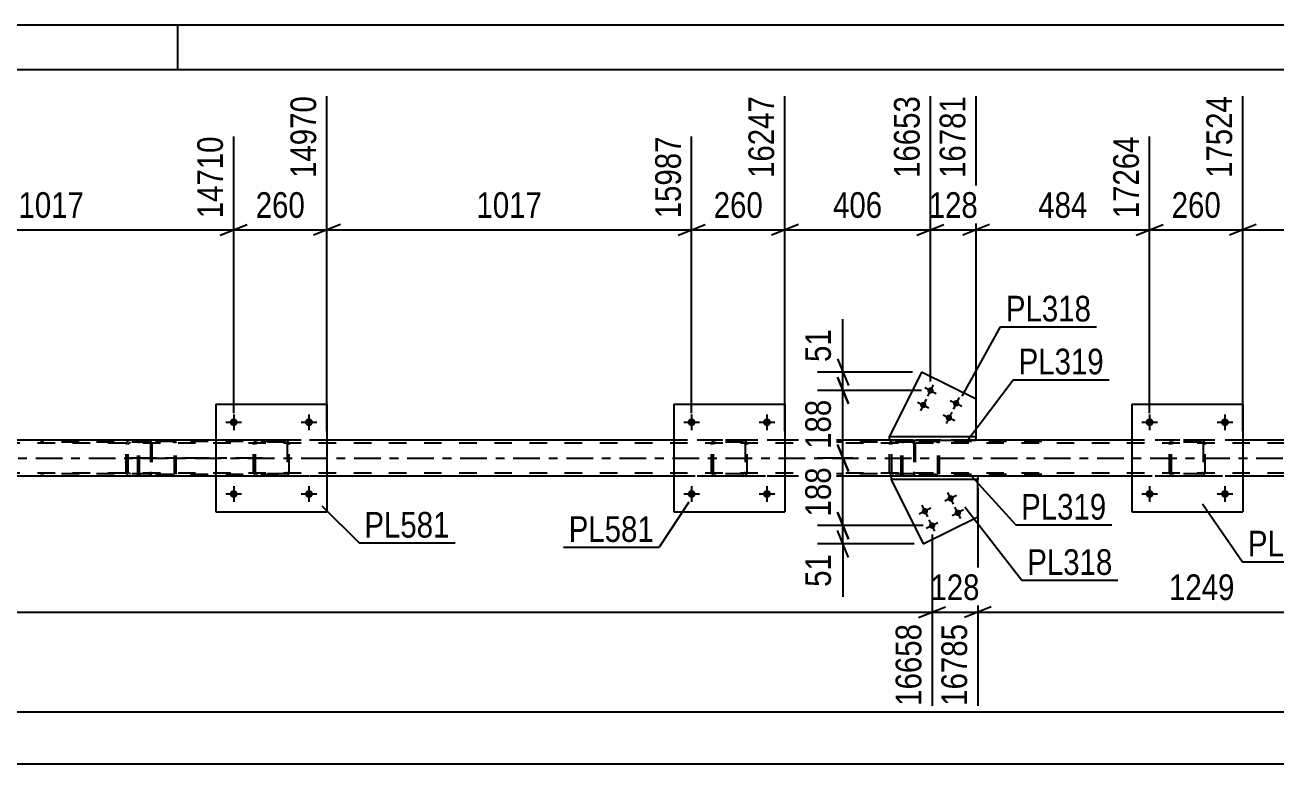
# Model space of a CAD drawing. Header units: millimetres. Extents: x 0 to 841, y 0 to 594.
# Drawn here: x 614 to 753.5, y 511.6 to 594 of the extents above; entities that cross this region are included whole.
import ezdxf

# ---------------------------------------------------------------- set-up
doc = ezdxf.new("R2010")
doc.units = ezdxf.units.MM
doc.linetypes.add('DXK_LINE_DOT2', pattern=[3.9198, 1.9599, -1.9599])
doc.linetypes.add('DXK_LINE_DOT3', pattern=[5.9187, 2.979, -0.9799, 0.9799, -0.9799])
doc.styles.add('Arial Narrow', font='ARIALN.TTF', dxfattribs={"height": 0.2})

# ---------------------------------------------------------------- blocks, each defined once
blk = doc.blocks.new('Unknown-318887466-1133')
at = {"color": 5, "linetype": 'Continuous'}
for p, q in [((841, 594), (0, 594)), ((631, 589), (631, 594)), ((836, 589), (5, 589))]:
    blk.add_line(p, q, dxfattribs=at)
blk = doc.blocks.new('Bolt-318887466-5456 - 5449')
at = {"linetype": 'Continuous'}
for points in [[(716.87, 541.04, -1), (717.52, 541.35, -1)], [(714.01, 539.61, -1), (714.65, 539.93, -1)], [(717.67, 539.42, -1), (718.32, 539.74, -1)], [(714.81, 538, -1), (715.45, 538.32, -1)]]:
    blk.add_hatch(color=1, dxfattribs=at).paths.add_polyline_path(points)
at = {"color": 1, "linetype": 'Continuous'}
for p, q in [((717.84, 541.51), (716.55, 540.88)), ((717.52, 540.55), (716.88, 541.84)), ((714.98, 540.09), (713.69, 539.45)), ((714.65, 539.13), (714.01, 540.42)), ((718.32, 538.94), (717.68, 540.23)), ((715.45, 537.52), (714.81, 538.81)), ((718.64, 539.9), (717.35, 539.26)), ((715.77, 538.48), (714.48, 537.84))]:
    blk.add_line(p, q, dxfattribs=at)
blk = doc.blocks.new('Part-318887466-5472 - 5449')
at = {"color": 2, "linetype": 'Continuous'}
for p, q in [((713.95, 555.28), (710.38, 548.09)), ((720.04, 552.25), (713.95, 555.28)), ((720.04, 548.09), (720.04, 552.25))]:
    blk.add_line(p, q, dxfattribs=at)
at = {"color": 7, "linetype": 'DXK_LINE_DOT2'}
blk.add_line((710.38, 548.09), (720.04, 548.09), dxfattribs=at)
blk = doc.blocks.new('Bolt-318887466-5467 - 5449')
at = {"linetype": 'Continuous'}
for points in [[(715.26, 553.07, -1), (714.62, 553.39, -1)], [(714.46, 551.45, -1), (713.82, 551.77, -1)], [(718.13, 551.64, -1), (717.48, 551.96, -1)], [(717.33, 550.03, -1), (716.68, 550.35, -1)]]:
    blk.add_hatch(color=1, dxfattribs=at).paths.add_polyline_path(points)
at = {"color": 1, "linetype": 'Continuous'}
for p, q in [((714.3, 553.55), (715.59, 552.91)), ((715.26, 553.87), (714.62, 552.58)), ((713.5, 551.94), (714.78, 551.29)), ((714.46, 552.26), (713.82, 550.97)), ((717.16, 552.12), (718.45, 551.48)), ((718.13, 552.45), (717.49, 551.16)), ((716.36, 550.51), (717.65, 549.87)), ((717.33, 550.83), (716.68, 549.55))]:
    blk.add_line(p, q, dxfattribs=at)
blk = doc.blocks.new('Part-318887466-5461 - 5449')
at = {"color": 2, "linetype": 'Continuous'}
for p, q in [((720.23, 543.69), (710.58, 543.69)), ((710.58, 543.69), (710.58, 543.29)), ((720.23, 543.29), (710.58, 543.29)), ((720.23, 543.69), (720.23, 543.29))]:
    blk.add_line(p, q, dxfattribs=at)
blk = doc.blocks.new('Part-318887466-5466 - 5449')
at = {"color": 2, "linetype": 'Continuous'}
for p, q in [((710.58, 543.29), (714.14, 536.11)), ((720.23, 539.13), (720.23, 543.29)), ((714.14, 536.11), (720.23, 539.13))]:
    blk.add_line(p, q, dxfattribs=at)
at = {"color": 7, "linetype": 'DXK_LINE_DOT2'}
blk.add_line((720.23, 543.29), (710.58, 543.29), dxfattribs=at)
blk = doc.blocks.new('Bolt-318887466-5506 - 5449')
at = {"linetype": 'Continuous'}
for points in [[(739.83, 549.69, -1), (738.95, 549.69, -1)], [(748.23, 549.69, -1), (747.35, 549.69, -1)]]:
    blk.add_hatch(color=1, dxfattribs=at).paths.add_polyline_path(points)
at = {"color": 1, "linetype": 'Continuous'}
for p, q in [((739.39, 550.57), (739.39, 548.81)), ((747.79, 550.57), (747.79, 548.81)), ((738.51, 549.69), (740.27, 549.69)), ((746.91, 549.69), (748.67, 549.69))]:
    blk.add_line(p, q, dxfattribs=at)
blk = doc.blocks.new('Bolt-318887466-5507 - 5449')
at = {"linetype": 'Continuous'}
for points in [[(739.83, 541.69, -1), (738.95, 541.69, -1)], [(748.23, 541.69, -1), (747.35, 541.69, -1)]]:
    blk.add_hatch(color=1, dxfattribs=at).paths.add_polyline_path(points)
at = {"color": 1, "linetype": 'Continuous'}
for p, q in [((738.51, 541.69), (740.27, 541.69)), ((739.39, 542.57), (739.39, 540.81)), ((746.91, 541.69), (748.67, 541.69)), ((747.79, 542.57), (747.79, 540.81))]:
    blk.add_line(p, q, dxfattribs=at)
blk = doc.blocks.new('Bolt-318887466-5508 - 5449')
at = {"linetype": 'Continuous'}
for points in [[(688.75, 549.69, -1), (687.87, 549.69, -1)], [(697.15, 549.69, -1), (696.27, 549.69, -1)]]:
    blk.add_hatch(color=1, dxfattribs=at).paths.add_polyline_path(points)
at = {"color": 1, "linetype": 'Continuous'}
for p, q in [((688.31, 550.57), (688.31, 548.81)), ((696.71, 550.57), (696.71, 548.81)), ((687.43, 549.69), (689.19, 549.69)), ((695.83, 549.69), (697.59, 549.69))]:
    blk.add_line(p, q, dxfattribs=at)
blk = doc.blocks.new('Bolt-318887466-5509 - 5449')
at = {"linetype": 'Continuous'}
for points in [[(688.75, 541.69, -1), (687.87, 541.69, -1)], [(697.15, 541.69, -1), (696.27, 541.69, -1)]]:
    blk.add_hatch(color=1, dxfattribs=at).paths.add_polyline_path(points)
at = {"color": 1, "linetype": 'Continuous'}
for p, q in [((687.43, 541.69), (689.19, 541.69)), ((688.31, 542.57), (688.31, 540.81)), ((695.83, 541.69), (697.59, 541.69)), ((696.71, 542.57), (696.71, 540.81))]:
    blk.add_line(p, q, dxfattribs=at)
blk = doc.blocks.new('Bolt-318887466-5510 - 5449')
at = {"linetype": 'Continuous'}
for points in [[(637.67, 549.69, -1), (636.79, 549.69, -1)], [(646.07, 549.69, -1), (645.19, 549.69, -1)]]:
    blk.add_hatch(color=1, dxfattribs=at).paths.add_polyline_path(points)
at = {"color": 1, "linetype": 'Continuous'}
for p, q in [((637.23, 550.57), (637.23, 548.81)), ((645.63, 550.57), (645.63, 548.81)), ((636.35, 549.69), (638.11, 549.69)), ((644.75, 549.69), (646.51, 549.69))]:
    blk.add_line(p, q, dxfattribs=at)
blk = doc.blocks.new('Bolt-318887466-5511 - 5449')
at = {"linetype": 'Continuous'}
for points in [[(637.67, 541.69, -1), (636.79, 541.69, -1)], [(646.07, 541.69, -1), (645.19, 541.69, -1)]]:
    blk.add_hatch(color=1, dxfattribs=at).paths.add_polyline_path(points)
at = {"color": 1, "linetype": 'Continuous'}
for p, q in [((636.35, 541.69), (638.11, 541.69)), ((637.23, 542.57), (637.23, 540.81)), ((644.75, 541.69), (646.51, 541.69)), ((645.63, 542.57), (645.63, 540.81))]:
    blk.add_line(p, q, dxfattribs=at)
blk = doc.blocks.new('Part-318887466-5635 - 5449')
at = {"color": 7, "linetype": 'DXK_LINE_DOT2'}
for p, q in [((712.96, 547.69), (700.8, 547.69)), ((712.96, 547.45), (700.8, 547.45)), ((710.38, 547.3), (710.36, 547.21)), ((710.36, 544.17), (710.36, 547.21)), ((710.4, 547.4), (710.38, 547.3)), ((710.62, 547.21), (710.64, 547.3)), ((710.62, 544.17), (710.62, 547.21)), ((710.64, 547.3), (710.69, 547.38)), ((710.87, 547.69), (710.68, 547.66)), ((710.69, 547.38), (710.77, 547.43)), ((710.77, 547.43), (710.87, 547.45)), ((711.68, 547.45), (711.68, 547.69)), ((713.06, 547.66), (712.96, 547.69)), ((712.96, 547.45), (713.01, 547.43)), ((713.01, 547.43), (713.05, 547.38)), ((713.05, 547.38), (713.08, 547.3)), ((713.15, 547.55), (713.06, 547.66)), ((713.08, 547.3), (713.09, 547.21)), ((713.09, 547.21), (713.09, 544.17)), ((713.21, 547.4), (713.15, 547.55)), ((713.23, 547.21), (713.21, 547.4)), ((713.23, 547.21), (713.23, 544.17)), ((710.36, 544.17), (710.38, 544.09)), ((710.64, 544.08), (710.62, 544.17)), ((713.09, 544.17), (713.08, 544.08)), ((713.21, 543.99), (713.23, 544.17)), ((712.96, 543.93), (700.8, 543.93)), ((712.96, 543.69), (700.8, 543.69)), ((710.38, 544.09), (710.4, 543.99)), ((710.69, 544), (710.64, 544.08)), ((710.68, 543.73), (710.87, 543.69)), ((710.77, 543.95), (710.69, 544)), ((710.87, 543.93), (710.77, 543.95)), ((711.68, 543.69), (711.68, 543.93)), ((713.01, 543.95), (712.96, 543.93)), ((712.96, 543.69), (713.06, 543.73)), ((713.05, 544), (713.01, 543.95)), ((713.08, 544.08), (713.05, 544)), ((713.06, 543.73), (713.15, 543.83)), ((713.15, 543.83), (713.21, 543.99))]:
    blk.add_line(p, q, dxfattribs=at)
for centre, start, end in [((710.85, 547.2), 111.1941, 156.1506), ((710.85, 544.19), 203.8494, 248.8059)]:
    blk.add_arc(centre, 0.492, start, end, dxfattribs=at)
blk = doc.blocks.new('Part-318887466-5655 - 5449')
at = {"color": 7, "linetype": 'DXK_LINE_DOT2'}
for p, q in [((626.57, 547.49), (626.55, 547.37)), ((626.55, 544.01), (626.55, 547.37)), ((626.72, 547.37), (626.73, 547.43)), ((626.72, 544.01), (626.72, 547.37)), ((626.73, 547.43), (626.77, 547.49)), ((626.89, 547.69), (626.76, 547.67)), ((626.77, 547.49), (626.82, 547.52)), ((626.82, 547.52), (626.89, 547.53)), ((642.22, 547.69), (626.89, 547.69)), ((642.22, 547.53), (626.89, 547.53)), ((630.59, 547.67), (630.46, 547.69)), ((630.46, 547.53), (630.53, 547.52)), ((630.53, 547.52), (630.55, 547.5)), ((630.55, 547.5), (630.58, 547.49)), ((630.58, 547.49), (630.62, 547.43)), ((630.62, 547.43), (630.63, 547.37)), ((630.63, 544.01), (630.63, 547.37)), ((630.81, 547.37), (630.78, 547.49)), ((630.81, 544.01), (630.81, 547.37)), ((626.55, 544.01), (626.57, 543.89)), ((626.73, 543.95), (626.72, 544.01)), ((626.77, 543.9), (626.73, 543.95)), ((626.76, 543.72), (626.89, 543.69)), ((626.82, 543.86), (626.77, 543.9)), ((626.89, 543.85), (626.82, 543.86)), ((642.22, 543.85), (626.89, 543.85)), ((642.22, 543.69), (626.89, 543.69)), ((630.46, 543.85), (630.53, 543.86)), ((630.46, 543.69), (630.59, 543.72)), ((630.53, 543.86), (630.55, 543.88)), ((630.55, 543.88), (630.58, 543.9)), ((630.62, 543.95), (630.58, 543.9)), ((630.63, 544.01), (630.62, 543.95)), ((630.78, 543.89), (630.81, 544.01))]:
    blk.add_line(p, q, dxfattribs=at)
at = {"color": 7, "linetype": 'DXK_LINE_DOT3'}
blk.add_line((640.43, 545.69), (625.26, 545.69), dxfattribs=at)
at = {"color": 7, "linetype": 'DXK_LINE_DOT2'}
for centre, start, end in [((626.88, 547.36), 110.7583, 155.68), ((630.48, 547.36), 24.32, 69.2417), ((626.88, 544.03), 204.32, 249.2417)]:
    blk.add_arc(centre, 0.331, start, end, dxfattribs=at)
blk = doc.blocks.new('Part-318887466-5571 - 5449')
at = {"color": 2, "linetype": 'Continuous'}
for p, q in [((737.39, 551.69), (737.39, 539.69)), ((737.39, 551.69), (749.79, 551.69)), ((749.79, 551.69), (749.79, 539.69)), ((737.39, 539.69), (749.79, 539.69))]:
    blk.add_line(p, q, dxfattribs=at)
blk = doc.blocks.new('Part-318887466-5572 - 5449')
at = {"color": 7, "linetype": 'DXK_LINE_DOT2'}
for p, q in [((741.59, 547.21), (741.63, 547.4)), ((741.63, 547.4), (741.59, 547.21)), ((741.59, 544.17), (741.59, 547.21)), ((741.83, 547.21), (741.85, 547.3)), ((741.83, 544.17), (741.83, 547.21)), ((741.85, 547.3), (741.9, 547.38)), ((741.89, 547.66), (742.07, 547.69)), ((742.07, 547.69), (741.89, 547.66)), ((741.9, 547.38), (741.98, 547.43)), ((741.98, 547.43), (742.07, 547.45)), ((745.11, 547.69), (742.07, 547.69)), ((745.11, 547.45), (742.07, 547.45)), ((745.11, 547.69), (745.29, 547.66)), ((745.29, 547.66), (745.11, 547.69)), ((745.11, 547.45), (745.2, 547.43)), ((745.2, 547.43), (745.28, 547.38)), ((745.28, 547.38), (745.33, 547.3)), ((745.33, 547.3), (745.35, 547.21)), ((745.35, 547.21), (745.35, 544.17)), ((745.55, 547.4), (745.59, 547.21)), ((745.59, 547.21), (745.55, 547.4)), ((745.59, 544.17), (745.59, 547.21)), ((741.63, 543.99), (741.59, 544.17)), ((741.59, 544.17), (741.63, 543.99)), ((741.85, 544.08), (741.83, 544.17)), ((745.35, 544.17), (745.33, 544.08)), ((745.59, 544.17), (745.55, 543.99)), ((745.55, 543.99), (745.59, 544.17)), ((741.9, 544), (741.85, 544.08)), ((742.07, 543.69), (741.89, 543.73)), ((741.89, 543.73), (742.07, 543.69)), ((741.98, 543.95), (741.9, 544)), ((742.07, 543.93), (741.98, 543.95)), ((745.11, 543.93), (742.07, 543.93)), ((745.11, 543.69), (742.07, 543.69)), ((745.2, 543.95), (745.11, 543.93)), ((745.29, 543.73), (745.11, 543.69)), ((745.11, 543.69), (745.29, 543.73)), ((745.28, 544), (745.2, 543.95)), ((745.33, 544.08), (745.28, 544))]:
    blk.add_line(p, q, dxfattribs=at)
at = {"color": 7, "linetype": 'DXK_LINE_DOT3'}
blk.add_line((743.59, 545.69), (743.59, 545.69), dxfattribs=at)
at = {"color": 7, "linetype": 'DXK_LINE_DOT2'}
for centre, start, end in [((742.07, 547.21), 112.5, 157.5), ((742.07, 547.21), 112.5, 157.5), ((745.11, 547.21), 22.5, 67.5), ((745.11, 547.21), 22.5, 67.5), ((742.07, 544.17), 202.5, 247.5), ((742.07, 544.17), 202.5, 247.5), ((745.11, 544.17), 292.5, 337.5), ((745.11, 544.17), 292.5, 337.5)]:
    blk.add_arc(centre, 0.48, start, end, dxfattribs=at)
blk = doc.blocks.new('Part-318887466-5577 - 5449')
at = {"color": 2, "linetype": 'Continuous'}
for p, q in [((686.31, 551.69), (686.31, 539.69)), ((686.31, 551.69), (698.71, 551.69)), ((698.71, 551.69), (698.71, 539.69)), ((686.31, 539.69), (698.71, 539.69))]:
    blk.add_line(p, q, dxfattribs=at)
blk = doc.blocks.new('Part-318887466-5578 - 5449')
at = {"color": 7, "linetype": 'DXK_LINE_DOT2'}
for p, q in [((690.51, 547.21), (690.55, 547.4)), ((690.55, 547.4), (690.51, 547.21)), ((690.51, 544.17), (690.51, 547.21)), ((690.75, 547.21), (690.77, 547.3)), ((690.75, 544.17), (690.75, 547.21)), ((690.77, 547.3), (690.82, 547.38)), ((690.81, 547.66), (690.99, 547.69)), ((690.99, 547.69), (690.81, 547.66)), ((690.82, 547.38), (690.9, 547.43)), ((690.9, 547.43), (690.99, 547.45)), ((694.03, 547.69), (690.99, 547.69)), ((694.03, 547.45), (690.99, 547.45)), ((694.03, 547.69), (694.21, 547.66)), ((694.21, 547.66), (694.03, 547.69)), ((694.03, 547.45), (694.12, 547.43)), ((694.12, 547.43), (694.2, 547.38)), ((694.2, 547.38), (694.25, 547.3)), ((694.25, 547.3), (694.27, 547.21)), ((694.27, 547.21), (694.27, 544.17)), ((694.47, 547.4), (694.51, 547.21)), ((694.51, 547.21), (694.47, 547.4)), ((694.51, 544.17), (694.51, 547.21)), ((690.55, 543.99), (690.51, 544.17)), ((690.51, 544.17), (690.55, 543.99)), ((690.77, 544.08), (690.75, 544.17)), ((694.27, 544.17), (694.25, 544.08)), ((694.51, 544.17), (694.47, 543.99)), ((694.47, 543.99), (694.51, 544.17)), ((690.82, 544), (690.77, 544.08)), ((690.99, 543.69), (690.81, 543.73)), ((690.81, 543.73), (690.99, 543.69)), ((690.9, 543.95), (690.82, 544)), ((690.99, 543.93), (690.9, 543.95)), ((694.03, 543.93), (690.99, 543.93)), ((694.03, 543.69), (690.99, 543.69)), ((694.12, 543.95), (694.03, 543.93)), ((694.21, 543.73), (694.03, 543.69)), ((694.03, 543.69), (694.21, 543.73)), ((694.2, 544), (694.12, 543.95)), ((694.25, 544.08), (694.2, 544))]:
    blk.add_line(p, q, dxfattribs=at)
at = {"color": 7, "linetype": 'DXK_LINE_DOT3'}
blk.add_line((692.51, 545.69), (692.51, 545.69), dxfattribs=at)
at = {"color": 7, "linetype": 'DXK_LINE_DOT2'}
for centre, start, end in [((690.99, 547.21), 112.5, 157.5), ((690.99, 547.21), 112.5, 157.5), ((694.03, 547.21), 22.5, 67.5), ((694.03, 547.21), 22.5, 67.5), ((690.99, 544.17), 202.5, 247.5), ((690.99, 544.17), 202.5, 247.5), ((694.03, 544.17), 292.5, 337.5), ((694.03, 544.17), 292.5, 337.5)]:
    blk.add_arc(centre, 0.48, start, end, dxfattribs=at)
blk = doc.blocks.new('Part-318887466-5583 - 5449')
at = {"color": 2, "linetype": 'Continuous'}
for p, q in [((635.23, 551.69), (635.23, 539.69)), ((635.23, 551.69), (647.63, 551.69)), ((647.63, 551.69), (647.63, 539.69)), ((635.23, 539.69), (647.63, 539.69))]:
    blk.add_line(p, q, dxfattribs=at)
blk = doc.blocks.new('Part-318887466-5584 - 5449')
at = {"color": 7, "linetype": 'DXK_LINE_DOT2'}
for p, q in [((639.43, 547.21), (639.47, 547.4)), ((639.47, 547.4), (639.43, 547.21)), ((639.43, 544.17), (639.43, 547.21)), ((639.67, 547.21), (639.69, 547.3)), ((639.67, 544.17), (639.67, 547.21)), ((639.69, 547.3), (639.74, 547.38)), ((639.73, 547.66), (639.91, 547.69)), ((639.91, 547.69), (639.73, 547.66)), ((639.74, 547.38), (639.82, 547.43)), ((639.82, 547.43), (639.91, 547.45)), ((642.95, 547.69), (639.91, 547.69)), ((642.95, 547.45), (639.91, 547.45)), ((642.95, 547.69), (643.13, 547.66)), ((643.13, 547.66), (642.95, 547.69)), ((642.95, 547.45), (643.04, 547.43)), ((643.04, 547.43), (643.12, 547.38)), ((643.12, 547.38), (643.17, 547.3)), ((643.17, 547.3), (643.19, 547.21)), ((643.19, 547.21), (643.19, 544.17)), ((643.39, 547.4), (643.43, 547.21)), ((643.43, 547.21), (643.39, 547.4)), ((643.43, 544.17), (643.43, 547.21)), ((639.47, 543.99), (639.43, 544.17)), ((639.43, 544.17), (639.47, 543.99)), ((639.69, 544.08), (639.67, 544.17)), ((643.19, 544.17), (643.17, 544.08)), ((643.43, 544.17), (643.39, 543.99)), ((643.39, 543.99), (643.43, 544.17)), ((639.74, 544), (639.69, 544.08)), ((639.91, 543.69), (639.73, 543.73)), ((639.73, 543.73), (639.91, 543.69)), ((639.82, 543.95), (639.74, 544)), ((639.91, 543.93), (639.82, 543.95)), ((642.95, 543.93), (639.91, 543.93)), ((642.95, 543.69), (639.91, 543.69)), ((643.04, 543.95), (642.95, 543.93)), ((643.13, 543.73), (642.95, 543.69)), ((642.95, 543.69), (643.13, 543.73)), ((643.12, 544), (643.04, 543.95)), ((643.17, 544.08), (643.12, 544))]:
    blk.add_line(p, q, dxfattribs=at)
at = {"color": 7, "linetype": 'DXK_LINE_DOT3'}
blk.add_line((641.43, 545.69), (641.43, 545.69), dxfattribs=at)
at = {"color": 7, "linetype": 'DXK_LINE_DOT2'}
for centre, start, end in [((639.91, 547.21), 112.5, 157.5), ((639.91, 547.21), 112.5, 157.5), ((642.95, 547.21), 22.5, 67.5), ((642.95, 547.21), 22.5, 67.5), ((639.91, 544.17), 202.5, 247.5), ((639.91, 544.17), 202.5, 247.5), ((642.95, 544.17), 292.5, 337.5), ((642.95, 544.17), 292.5, 337.5)]:
    blk.add_arc(centre, 0.48, start, end, dxfattribs=at)
blk = doc.blocks.new('Part-318887466-5589 - 5449')
at = {"color": 2, "linetype": 'Continuous'}
for p, q in [((710.38, 547.69), (710.38, 548.09)), ((710.38, 548.09), (720.04, 548.09)), ((710.38, 547.69), (720.04, 547.69)), ((720.04, 547.69), (720.04, 548.09))]:
    blk.add_line(p, q, dxfattribs=at)
blk = doc.blocks.new('Part-318887466-5628 - 5449')
at = {"color": 7, "linetype": 'DXK_LINE_DOT2'}
for p, q in [((627.82, 547.69), (615.67, 547.69)), ((627.82, 547.45), (615.67, 547.45)), ((625.25, 547.3), (625.23, 547.21)), ((625.23, 544.17), (625.23, 547.21)), ((625.27, 547.4), (625.25, 547.3)), ((625.48, 547.21), (625.5, 547.3)), ((625.48, 544.17), (625.48, 547.21)), ((625.5, 547.3), (625.56, 547.38)), ((625.73, 547.69), (625.54, 547.66)), ((625.56, 547.38), (625.64, 547.43)), ((625.64, 547.43), (625.73, 547.45)), ((626.55, 547.45), (626.55, 547.69)), ((627.93, 547.66), (627.82, 547.69)), ((627.82, 547.45), (627.88, 547.43)), ((627.88, 547.43), (627.92, 547.38)), ((627.92, 547.38), (627.95, 547.3)), ((628.02, 547.55), (627.93, 547.66)), ((627.95, 547.3), (627.96, 547.21)), ((627.96, 547.21), (627.96, 544.17)), ((628.07, 547.4), (628.02, 547.55)), ((628.1, 547.21), (628.07, 547.4)), ((628.1, 547.21), (628.1, 544.17)), ((625.23, 544.17), (625.25, 544.09)), ((625.5, 544.08), (625.48, 544.17)), ((627.96, 544.17), (627.95, 544.08)), ((628.07, 543.99), (628.1, 544.17)), ((627.82, 543.93), (615.67, 543.93)), ((627.82, 543.69), (615.67, 543.69)), ((625.25, 544.09), (625.27, 543.99)), ((625.56, 544), (625.5, 544.08)), ((625.54, 543.73), (625.73, 543.69)), ((625.64, 543.95), (625.56, 544)), ((625.73, 543.93), (625.64, 543.95)), ((626.55, 543.69), (626.55, 543.93)), ((627.88, 543.95), (627.82, 543.93)), ((627.82, 543.69), (627.93, 543.73)), ((627.92, 544), (627.88, 543.95)), ((627.95, 544.08), (627.92, 544)), ((627.93, 543.73), (628.02, 543.83)), ((628.02, 543.83), (628.07, 543.99))]:
    blk.add_line(p, q, dxfattribs=at)
for centre, start, end in [((625.72, 547.2), 111.1941, 156.1506), ((625.72, 544.19), 203.8494, 248.8059)]:
    blk.add_arc(centre, 0.492, start, end, dxfattribs=at)
blk = doc.blocks.new('Part-318887466-5637 - 5449')
at = {"color": 7, "linetype": 'DXK_LINE_DOT2'}
for p, q in [((711.71, 547.49), (711.68, 547.37)), ((711.68, 544.01), (711.68, 547.37)), ((711.85, 547.37), (711.87, 547.43)), ((711.85, 544.01), (711.85, 547.37)), ((711.87, 547.43), (711.9, 547.49)), ((712.02, 547.69), (711.89, 547.67)), ((711.9, 547.49), (711.96, 547.52)), ((711.96, 547.52), (712.02, 547.53)), ((727.35, 547.69), (712.02, 547.69)), ((727.35, 547.53), (712.02, 547.53)), ((715.73, 547.67), (715.6, 547.69)), ((715.6, 547.53), (715.66, 547.52)), ((715.66, 547.52), (715.69, 547.5)), ((715.69, 547.5), (715.72, 547.49)), ((715.72, 547.49), (715.76, 547.43)), ((715.76, 547.43), (715.77, 547.37)), ((715.77, 544.01), (715.77, 547.37)), ((715.94, 547.37), (715.91, 547.49)), ((715.94, 544.01), (715.94, 547.37)), ((711.68, 544.01), (711.71, 543.89)), ((711.87, 543.95), (711.85, 544.01)), ((711.9, 543.9), (711.87, 543.95)), ((711.89, 543.72), (712.02, 543.69)), ((711.96, 543.86), (711.9, 543.9)), ((712.02, 543.85), (711.96, 543.86)), ((727.35, 543.85), (712.02, 543.85)), ((727.35, 543.69), (712.02, 543.69)), ((715.6, 543.85), (715.66, 543.86)), ((715.6, 543.69), (715.73, 543.72)), ((715.66, 543.86), (715.69, 543.88)), ((715.69, 543.88), (715.72, 543.9)), ((715.76, 543.95), (715.72, 543.9)), ((715.77, 544.01), (715.76, 543.95)), ((715.91, 543.89), (715.94, 544.01))]:
    blk.add_line(p, q, dxfattribs=at)
for centre, start, end in [((712.01, 547.36), 110.7583, 155.68), ((715.61, 547.36), 24.32, 69.2417), ((712.01, 544.03), 204.32, 249.2417)]:
    blk.add_arc(centre, 0.331, start, end, dxfattribs=at)
blk = doc.blocks.new('Part-318887466-5688 - 5449')
at = {"color": 7, "linetype": 'DXK_LINE_DOT2'}
for p, q in [((770.18, 547.37), (106.14, 547.37)), ((770.18, 547.69), (124.42, 547.69)), ((647.63, 547.69), (635.23, 547.69)), ((698.71, 547.69), (686.31, 547.69)), ((720.04, 547.69), (710.38, 547.69)), ((749.79, 547.69), (737.39, 547.69)), ((770.18, 544.01), (106.14, 544.01)), ((767.11, 543.69), (106.14, 543.69)), ((647.63, 543.69), (635.23, 543.69)), ((698.71, 543.69), (686.31, 543.69)), ((720.23, 543.69), (710.58, 543.69)), ((749.79, 543.69), (737.39, 543.69))]:
    blk.add_line(p, q, dxfattribs=at)
at = {"color": 2, "linetype": 'Continuous'}
for p, q in [((635.23, 547.69), (596.55, 547.69)), ((686.31, 547.69), (647.63, 547.69)), ((710.38, 547.69), (698.71, 547.69)), ((737.39, 547.69), (720.04, 547.69)), ((770.18, 547.69), (749.79, 547.69)), ((635.23, 543.69), (596.55, 543.69)), ((686.31, 543.69), (647.63, 543.69)), ((710.58, 543.69), (698.71, 543.69)), ((737.39, 543.69), (720.23, 543.69)), ((764.02, 543.69), (749.79, 543.69))]:
    blk.add_line(p, q, dxfattribs=at)
at = {"color": 7, "linetype": 'DXK_LINE_DOT3'}
blk.add_line((106.14, 545.69), (770.18, 545.69), dxfattribs=at)
blk = doc.blocks.new('StraightDimension-318887466-12655 - 5449')
at = {"color": 7, "linetype": 'Continuous'}
for p, q in [((698.71, 548.69), (698.71, 586.08)), ((688.31, 550.69), (688.31, 581.58)), ((686.81, 570.54), (689.81, 571.74)), ((688.31, 571.14), (698.71, 571.14)), ((700.21, 571.74), (697.21, 570.54))]:
    blk.add_line(p, q, dxfattribs=at)
at = {"color": 0}
blk.add_wipeout([(696.85, 571.89), (696.85, 576.09), (690.17, 576.09), (690.17, 571.89)], dxfattribs=at)
at = {"color": 3, "style": 'Arial Narrow'}
blk.add_text('260', height=2.863, dxfattribs=at).set_placement((690.77, 572.49))
at = {"color": 0, "linetype": 'Continuous'}
blk.add_wipeout([(698.11, 586.68), (693.91, 586.68), (693.91, 576.34), (698.11, 576.34)], dxfattribs=at)
at = {"color": 3, "linetype": 'Continuous', "style": 'Arial Narrow'}
blk.add_text('16247', height=2.863, rotation=90.0002, dxfattribs=at).set_placement((697.51, 576.94))
blk = doc.blocks.new('StraightDimension-318887466-6317 - 5449')
at = {"color": 7, "linetype": 'Continuous'}
blk.add_line((64.22, 517.39), (770.18, 517.39), dxfattribs=at)
blk = doc.blocks.new('StraightDimension-318887466-6338 - 5449')
at = {"color": 7, "linetype": 'Continuous'}
blk.add_line((63.58, 511.57), (770.82, 511.57), dxfattribs=at)
blk = doc.blocks.new('StraightDimension-318887466-6370 - 5449')
at = {"color": 7, "linetype": 'Continuous'}
for p, q in [((720.23, 542.29), (720.23, 518.06)), ((770.18, 542.69), (770.18, 518.06)), ((721.73, 529.1), (718.73, 527.9)), ((768.68, 527.9), (771.68, 529.1)), ((720.23, 528.5), (770.18, 528.5))]:
    blk.add_line(p, q, dxfattribs=at)
at = {"color": 0}
blk.add_wipeout([(749.46, 529.25), (749.46, 533.45), (740.95, 533.45), (740.95, 529.25)], dxfattribs=at)
at = {"color": 3, "style": 'Arial Narrow'}
blk.add_text('1249', height=2.863, dxfattribs=at).set_placement((741.55, 529.85))
at = {"color": 0, "linetype": 'Continuous'}
blk.add_wipeout([(769.58, 527.8), (765.38, 527.8), (765.38, 517.46), (769.58, 517.46)], dxfattribs=at)
at = {"color": 3, "linetype": 'Continuous', "style": 'Arial Narrow'}
blk.add_text('18034', height=2.863, rotation=90.0002, dxfattribs=at).set_placement((768.98, 518.06))
blk = doc.blocks.new('StraightDimension-318887466-6374 - 5449')
at = {"color": 7, "linetype": 'Continuous'}
for p, q in [((720.23, 542.29), (720.23, 518.06)), ((715.13, 537.16), (715.13, 518.06)), ((713.63, 527.9), (716.63, 529.1)), ((721.73, 529.1), (718.73, 527.9)), ((715.13, 528.5), (720.23, 528.5))]:
    blk.add_line(p, q, dxfattribs=at)
at = {"color": 0}
blk.add_wipeout([(721.02, 529.25), (721.02, 533.45), (714.34, 533.45), (714.34, 529.25)], dxfattribs=at)
at = {"color": 0, "linetype": 'Continuous'}
blk.add_wipeout([(719.63, 527.8), (715.43, 527.8), (715.43, 517.46), (719.63, 517.46)], dxfattribs=at)
at = {"color": 3, "style": 'Arial Narrow'}
blk.add_text('128', height=2.863, dxfattribs=at).set_placement((714.94, 529.85))
at = {"color": 3, "linetype": 'Continuous', "style": 'Arial Narrow'}
blk.add_text('16785', height=2.863, rotation=90.0002, dxfattribs=at).set_placement((719.03, 518.06))
blk = doc.blocks.new('StraightDimension-318887466-6380 - 5449')
at = {"color": 7, "linetype": 'Continuous'}
for p, q in [((715.13, 537.16), (715.13, 518.06)), ((713.63, 527.9), (716.63, 529.1)), ((64.22, 528.5), (715.13, 528.5))]:
    blk.add_line(p, q, dxfattribs=at)
at = {"color": 0, "linetype": 'Continuous'}
blk.add_wipeout([(714.53, 527.8), (710.33, 527.8), (710.33, 517.46), (714.53, 517.46)], dxfattribs=at)
at = {"color": 3, "linetype": 'Continuous', "style": 'Arial Narrow'}
blk.add_text('16658', height=2.863, rotation=90.0002, dxfattribs=at).set_placement((713.93, 518.06))
blk = doc.blocks.new('StraightDimension-318887466-6387 - 5449')
at = {"color": 7, "linetype": 'Continuous'}
for p, q in [((704.59, 539.66), (705.79, 536.66)), ((714.13, 538.16), (702.34, 538.16)), ((705.79, 534.61), (704.59, 537.61)), ((705.19, 536.11), (705.19, 538.16)), ((713.14, 536.11), (702.34, 536.11)), ((705.19, 536.11), (705.19, 530.2)), ((705.19, 536.11), (705.19, 530.2))]:
    blk.add_line(p, q, dxfattribs=at)
at = {"color": 0}
blk.add_wipeout([(704.44, 535.58), (700.24, 535.58), (700.24, 530.73), (704.44, 530.73)], dxfattribs=at)
at = {"color": 3, "style": 'Arial Narrow'}
blk.add_text('51', height=2.863, rotation=90.0002, dxfattribs=at).set_placement((703.84, 531.33))
blk = doc.blocks.new('StraightDimension-318887466-6397 - 5449')
at = {"color": 7, "linetype": 'Continuous'}
for p, q in [((704.59, 547.19), (705.79, 544.19)), ((706.29, 545.69), (702.34, 545.69)), ((705.19, 538.16), (705.19, 545.69)), ((705.79, 536.66), (704.59, 539.66)), ((714.13, 538.16), (702.34, 538.16))]:
    blk.add_line(p, q, dxfattribs=at)
at = {"color": 0}
blk.add_wipeout([(704.44, 545.27), (700.24, 545.27), (700.24, 538.58), (704.44, 538.58)], dxfattribs=at)
at = {"color": 3, "style": 'Arial Narrow'}
blk.add_text('188', height=2.863, rotation=90.0002, dxfattribs=at).set_placement((703.84, 539.18))
blk = doc.blocks.new('StraightDimension-318887466-6414 - 5449')
at = {"color": 7, "linetype": 'Continuous'}
for p, q in [((704.59, 554.73), (705.79, 551.73)), ((713.94, 553.23), (702.34, 553.23)), ((705.19, 545.69), (705.19, 553.23)), ((705.79, 544.19), (704.59, 547.19)), ((706.29, 545.69), (702.34, 545.69))]:
    blk.add_line(p, q, dxfattribs=at)
at = {"color": 0}
blk.add_wipeout([(704.44, 552.8), (700.24, 552.8), (700.24, 546.12), (704.44, 546.12)], dxfattribs=at)
at = {"color": 3, "style": 'Arial Narrow'}
blk.add_text('188', height=2.863, rotation=90.0002, dxfattribs=at).set_placement((703.84, 546.72))
blk = doc.blocks.new('StraightDimension-318887466-6431 - 5449')
at = {"color": 7, "linetype": 'Continuous'}
for p, q in [((705.19, 555.28), (705.19, 561.19)), ((705.19, 555.28), (705.19, 561.19)), ((704.59, 556.78), (705.79, 553.78)), ((712.95, 555.28), (702.34, 555.28)), ((705.79, 551.73), (704.59, 554.73)), ((705.19, 553.23), (705.19, 555.28)), ((713.94, 553.23), (702.34, 553.23))]:
    blk.add_line(p, q, dxfattribs=at)
at = {"color": 0}
blk.add_wipeout([(704.44, 560.66), (700.24, 560.66), (700.24, 555.81), (704.44, 555.81)], dxfattribs=at)
at = {"color": 3, "style": 'Arial Narrow'}
blk.add_text('51', height=2.863, rotation=90.0002, dxfattribs=at).set_placement((703.84, 556.41))
blk = doc.blocks.new('StraightDimension-318887466-12650 - 5449')
at = {"color": 7, "linetype": 'Continuous'}
for p, q in [((749.79, 548.69), (749.79, 586.08)), ((770.18, 548.69), (770.18, 581.58)), ((751.29, 571.74), (748.29, 570.54)), ((749.79, 571.14), (770.18, 571.14)), ((768.68, 570.54), (771.68, 571.74))]:
    blk.add_line(p, q, dxfattribs=at)
at = {"color": 0}
blk.add_wipeout([(763.33, 571.89), (763.33, 576.09), (756.64, 576.09), (756.64, 571.89)], dxfattribs=at)
at = {"color": 3, "style": 'Arial Narrow'}
blk.add_text('510', height=2.863, dxfattribs=at).set_placement((757.24, 572.49))
at = {"color": 0, "linetype": 'Continuous'}
blk.add_wipeout([(769.58, 582.18), (765.38, 582.18), (765.38, 571.84), (769.58, 571.84)], dxfattribs=at)
at = {"color": 3, "linetype": 'Continuous', "style": 'Arial Narrow'}
blk.add_text('18034', height=2.863, rotation=90.0002, dxfattribs=at).set_placement((768.98, 572.44))
blk = doc.blocks.new('StraightDimension-318887466-12651 - 5449')
at = {"color": 7, "linetype": 'Continuous'}
for p, q in [((749.79, 548.69), (749.79, 586.08)), ((739.39, 550.69), (739.39, 581.58)), ((737.89, 570.54), (740.89, 571.74)), ((739.39, 571.14), (749.79, 571.14)), ((751.29, 571.74), (748.29, 570.54))]:
    blk.add_line(p, q, dxfattribs=at)
at = {"color": 0}
blk.add_wipeout([(747.93, 571.89), (747.93, 576.09), (741.25, 576.09), (741.25, 571.89)], dxfattribs=at)
at = {"color": 3, "style": 'Arial Narrow'}
blk.add_text('260', height=2.863, dxfattribs=at).set_placement((741.85, 572.49))
at = {"color": 0, "linetype": 'Continuous'}
blk.add_wipeout([(749.19, 586.68), (744.99, 586.68), (744.99, 576.34), (749.19, 576.34)], dxfattribs=at)
at = {"color": 3, "linetype": 'Continuous', "style": 'Arial Narrow'}
blk.add_text('17524', height=2.863, rotation=90.0002, dxfattribs=at).set_placement((748.59, 576.94))
blk = doc.blocks.new('StraightDimension-318887466-12652 - 5449')
at = {"color": 7, "linetype": 'Continuous'}
for p, q in [((720.04, 549.09), (720.04, 586.08)), ((739.39, 550.69), (739.39, 581.58)), ((721.54, 571.74), (718.54, 570.54)), ((720.04, 571.14), (739.39, 571.14)), ((737.89, 570.54), (740.89, 571.74))]:
    blk.add_line(p, q, dxfattribs=at)
at = {"color": 0}
blk.add_wipeout([(733.06, 571.89), (733.06, 576.09), (726.37, 576.09), (726.37, 571.89)], dxfattribs=at)
at = {"color": 3, "style": 'Arial Narrow'}
blk.add_text('484', height=2.863, dxfattribs=at).set_placement((726.97, 572.49))
at = {"color": 0, "linetype": 'Continuous'}
blk.add_wipeout([(738.79, 582.18), (734.59, 582.18), (734.59, 571.84), (738.79, 571.84)], dxfattribs=at)
at = {"color": 3, "linetype": 'Continuous', "style": 'Arial Narrow'}
blk.add_text('17264', height=2.863, rotation=90.0002, dxfattribs=at).set_placement((738.19, 572.44))
blk = doc.blocks.new('StraightDimension-318887466-12653 - 5449')
at = {"color": 7, "linetype": 'Continuous'}
for p, q in [((714.94, 554.23), (714.94, 586.08)), ((720.04, 549.09), (720.04, 586.08)), ((713.44, 570.54), (716.44, 571.74)), ((714.94, 571.14), (720.04, 571.14)), ((721.54, 571.74), (718.54, 570.54))]:
    blk.add_line(p, q, dxfattribs=at)
at = {"color": 0}
blk.add_wipeout([(720.83, 571.89), (720.83, 576.09), (714.15, 576.09), (714.15, 571.89)], dxfattribs=at)
at = {"color": 3, "style": 'Arial Narrow'}
blk.add_text('128', height=2.863, dxfattribs=at).set_placement((714.75, 572.49))
at = {"color": 0, "linetype": 'Continuous'}
blk.add_wipeout([(719.44, 586.68), (715.24, 586.68), (715.24, 576.34), (719.44, 576.34)], dxfattribs=at)
at = {"color": 3, "linetype": 'Continuous', "style": 'Arial Narrow'}
blk.add_text('16781', height=2.863, rotation=90.0002, dxfattribs=at).set_placement((718.84, 576.94))
blk = doc.blocks.new('StraightDimension-318887466-12654 - 5449')
at = {"color": 7, "linetype": 'Continuous'}
for p, q in [((698.71, 548.69), (698.71, 586.08)), ((714.94, 554.23), (714.94, 586.08)), ((700.21, 571.74), (697.21, 570.54)), ((698.71, 571.14), (714.94, 571.14)), ((713.44, 570.54), (716.44, 571.74))]:
    blk.add_line(p, q, dxfattribs=at)
at = {"color": 0}
blk.add_wipeout([(710.17, 571.89), (710.17, 576.09), (703.48, 576.09), (703.48, 571.89)], dxfattribs=at)
at = {"color": 3, "style": 'Arial Narrow'}
blk.add_text('406', height=2.863, dxfattribs=at).set_placement((704.08, 572.49))
at = {"color": 0, "linetype": 'Continuous'}
blk.add_wipeout([(714.34, 586.68), (710.14, 586.68), (710.14, 576.34), (714.34, 576.34)], dxfattribs=at)
at = {"color": 3, "linetype": 'Continuous', "style": 'Arial Narrow'}
blk.add_text('16653', height=2.863, rotation=90.0002, dxfattribs=at).set_placement((713.74, 576.94))
blk = doc.blocks.new('StraightDimension-318887466-12656 - 5449')
at = {"color": 7, "linetype": 'Continuous'}
for p, q in [((647.63, 548.69), (647.63, 586.08)), ((688.31, 550.69), (688.31, 581.58)), ((649.13, 571.74), (646.13, 570.54)), ((647.63, 571.14), (688.31, 571.14)), ((686.81, 570.54), (689.81, 571.74))]:
    blk.add_line(p, q, dxfattribs=at)
at = {"color": 0}
blk.add_wipeout([(672.23, 571.89), (672.23, 576.09), (663.71, 576.09), (663.71, 571.89)], dxfattribs=at)
at = {"color": 3, "style": 'Arial Narrow'}
blk.add_text('1017', height=2.863, dxfattribs=at).set_placement((664.31, 572.49))
at = {"color": 0, "linetype": 'Continuous'}
blk.add_wipeout([(687.71, 582.18), (683.51, 582.18), (683.51, 571.84), (687.71, 571.84)], dxfattribs=at)
at = {"color": 3, "linetype": 'Continuous', "style": 'Arial Narrow'}
blk.add_text('15987', height=2.863, rotation=90.0002, dxfattribs=at).set_placement((687.11, 572.44))
blk = doc.blocks.new('StraightDimension-318887466-12657 - 5449')
at = {"color": 7, "linetype": 'Continuous'}
for p, q in [((647.63, 548.69), (647.63, 586.08)), ((637.23, 550.69), (637.23, 581.58)), ((635.73, 570.54), (638.73, 571.74)), ((637.23, 571.14), (647.63, 571.14)), ((649.13, 571.74), (646.13, 570.54))]:
    blk.add_line(p, q, dxfattribs=at)
at = {"color": 0}
blk.add_wipeout([(645.77, 571.89), (645.77, 576.09), (639.09, 576.09), (639.09, 571.89)], dxfattribs=at)
at = {"color": 3, "style": 'Arial Narrow'}
blk.add_text('260', height=2.863, dxfattribs=at).set_placement((639.69, 572.49))
at = {"color": 0, "linetype": 'Continuous'}
blk.add_wipeout([(647.03, 586.68), (642.83, 586.68), (642.83, 576.34), (647.03, 576.34)], dxfattribs=at)
at = {"color": 3, "linetype": 'Continuous', "style": 'Arial Narrow'}
blk.add_text('14970', height=2.863, rotation=90.0002, dxfattribs=at).set_placement((646.43, 576.94))
blk = doc.blocks.new('StraightDimension-318887466-12658 - 5449')
at = {"color": 7, "linetype": 'Continuous'}
for p, q in [((596.55, 548.69), (596.55, 586.08)), ((637.23, 550.69), (637.23, 581.58)), ((598.05, 571.74), (595.05, 570.54)), ((596.55, 571.14), (637.23, 571.14)), ((635.73, 570.54), (638.73, 571.74))]:
    blk.add_line(p, q, dxfattribs=at)
at = {"color": 0}
blk.add_wipeout([(621.15, 571.89), (621.15, 576.09), (612.63, 576.09), (612.63, 571.89)], dxfattribs=at)
at = {"color": 3, "style": 'Arial Narrow'}
blk.add_text('1017', height=2.863, dxfattribs=at).set_placement((613.23, 572.49))
at = {"color": 0, "linetype": 'Continuous'}
blk.add_wipeout([(636.63, 582.18), (632.43, 582.18), (632.43, 571.84), (636.63, 571.84)], dxfattribs=at)
at = {"color": 3, "linetype": 'Continuous', "style": 'Arial Narrow'}
blk.add_text('14710', height=2.863, rotation=90.0002, dxfattribs=at).set_placement((636.03, 572.44))
blk = doc.blocks.new('Mark-318887466-5457 - 5449')
at = {"color": 0}
blk.add_wipeout([(734.56, 538.83), (734.56, 541.83), (725.06, 541.83), (725.06, 538.83)], dxfattribs=at)
blk.add_wipeout([(734.56, 538.83), (734.56, 541.83), (725.06, 541.83), (725.06, 538.83)], dxfattribs=at)
at = {"color": 30, "linetype": 'Continuous'}
for p, q in [((719.53, 543.66), (724.46, 538.23)), ((724.46, 538.23), (735.16, 538.23))]:
    blk.add_line(p, q, dxfattribs=at)
at = {"color": 3, "style": 'Arial Narrow'}
blk.add_text('PL319', height=2.863, dxfattribs=at).set_placement((725.06, 538.83))
blk = doc.blocks.new('Mark-318887466-5462 - 5449')
at = {"color": 0}
blk.add_wipeout([(735.24, 532.66), (735.24, 535.66), (725.74, 535.66), (725.74, 532.66)], dxfattribs=at)
blk.add_wipeout([(735.24, 532.66), (735.24, 535.66), (725.74, 535.66), (725.74, 532.66)], dxfattribs=at)
at = {"color": 30, "linetype": 'Continuous'}
for p, q in [((718.79, 540.25), (725.14, 532.06)), ((725.14, 532.06), (735.84, 532.06))]:
    blk.add_line(p, q, dxfattribs=at)
at = {"color": 3, "style": 'Arial Narrow'}
blk.add_text('PL318', height=2.863, dxfattribs=at).set_placement((725.74, 532.66))
blk = doc.blocks.new('Mark-318887466-5468 - 5449')
at = {"color": 0}
blk.add_wipeout([(732.87, 560.93), (732.87, 563.93), (723.36, 563.93), (723.36, 560.93)], dxfattribs=at)
blk.add_wipeout([(732.87, 560.93), (732.87, 563.93), (723.36, 563.93), (723.36, 560.93)], dxfattribs=at)
at = {"color": 30, "linetype": 'Continuous'}
for p, q in [((718.47, 552.6), (722.76, 560.33)), ((722.76, 560.33), (733.47, 560.33))]:
    blk.add_line(p, q, dxfattribs=at)
at = {"color": 3, "style": 'Arial Narrow'}
blk.add_text('PL318', height=2.863, dxfattribs=at).set_placement((723.36, 560.93))
blk = doc.blocks.new('Mark-318887466-5567 - 5449')
at = {"color": 0}
blk.add_wipeout([(759.86, 534.72), (759.86, 537.72), (750.35, 537.72), (750.35, 534.72)], dxfattribs=at)
blk.add_wipeout([(759.86, 534.72), (759.86, 537.72), (750.35, 537.72), (750.35, 534.72)], dxfattribs=at)
at = {"color": 30, "linetype": 'Continuous'}
for p, q in [((745.27, 540.57), (749.75, 534.12)), ((749.75, 534.12), (760.46, 534.12))]:
    blk.add_line(p, q, dxfattribs=at)
at = {"color": 3, "style": 'Arial Narrow'}
blk.add_text('PL581', height=2.863, dxfattribs=at).set_placement((750.35, 534.72))
blk = doc.blocks.new('Mark-318887466-5573 - 5449')
at = {"color": 0}
blk.add_wipeout([(684.1, 536.34), (684.1, 539.34), (674.6, 539.34), (674.6, 536.34)], dxfattribs=at)
blk.add_wipeout([(684.1, 536.34), (684.1, 539.34), (674.6, 539.34), (674.6, 536.34)], dxfattribs=at)
at = {"color": 30, "linetype": 'Continuous'}
for p in [(687.99, 540.77), (674, 535.74)]:
    blk.add_line(p, (684.7, 535.74), dxfattribs=at)
at = {"color": 3, "style": 'Arial Narrow'}
blk.add_text('PL581', height=2.863, dxfattribs=at).set_placement((674.6, 536.34))
blk = doc.blocks.new('Mark-318887466-5579 - 5449')
at = {"color": 0}
blk.add_wipeout([(661.32, 536.82), (661.32, 539.82), (651.81, 539.82), (651.81, 536.82)], dxfattribs=at)
blk.add_wipeout([(661.32, 536.82), (661.32, 539.82), (651.81, 539.82), (651.81, 536.82)], dxfattribs=at)
at = {"color": 30, "linetype": 'Continuous'}
for p, q in [((647.08, 540.38), (651.21, 536.22)), ((651.21, 536.22), (661.92, 536.22))]:
    blk.add_line(p, q, dxfattribs=at)
at = {"color": 3, "style": 'Arial Narrow'}
blk.add_text('PL581', height=2.863, dxfattribs=at).set_placement((651.81, 536.82))
blk = doc.blocks.new('Mark-318887466-5585 - 5449')
at = {"color": 0}
blk.add_wipeout([(734.28, 555.03), (734.28, 558.03), (724.78, 558.03), (724.78, 555.03)], dxfattribs=at)
blk.add_wipeout([(734.28, 555.03), (734.28, 558.03), (724.78, 558.03), (724.78, 555.03)], dxfattribs=at)
at = {"color": 30, "linetype": 'Continuous'}
for p, q in [((719.13, 547.72), (724.18, 554.43)), ((724.18, 554.43), (734.88, 554.43))]:
    blk.add_line(p, q, dxfattribs=at)
at = {"color": 3, "style": 'Arial Narrow'}
blk.add_text('PL319', height=2.863, dxfattribs=at).set_placement((724.78, 555.03))

msp = doc.modelspace()

# ---------------------------------------------------------------- block references
for name in ['Unknown-318887466-1133', 'Part-318887466-5472 - 5449', 'Bolt-318887466-5467 - 5449', 'Part-318887466-5583 - 5449', 'Part-318887466-5577 - 5449', 'Part-318887466-5571 - 5449', 'Bolt-318887466-5510 - 5449', 'Bolt-318887466-5508 - 5449', 'Bolt-318887466-5506 - 5449', 'Part-318887466-5688 - 5449', 'Part-318887466-5628 - 5449', 'Part-318887466-5655 - 5449', 'Part-318887466-5584 - 5449', 'Part-318887466-5578 - 5449', 'Part-318887466-5635 - 5449', 'Part-318887466-5589 - 5449', 'Part-318887466-5637 - 5449', 'Part-318887466-5572 - 5449', 'Part-318887466-5461 - 5449', 'Part-318887466-5466 - 5449', 'Bolt-318887466-5511 - 5449', 'Bolt-318887466-5509 - 5449', 'Bolt-318887466-5456 - 5449', 'Bolt-318887466-5507 - 5449']:
    msp.add_blockref(name, (0, 0))

# ---------------------------------------------------------------- next in the draw order: block references
for name in ['StraightDimension-318887466-12655 - 5449', 'StraightDimension-318887466-12650 - 5449', 'StraightDimension-318887466-6317 - 5449']:
    msp.add_blockref(name, (0, 0))

# ---------------------------------------------------------------- next in the draw order: block references
for name in ['StraightDimension-318887466-12656 - 5449', 'StraightDimension-318887466-12651 - 5449', 'StraightDimension-318887466-6338 - 5449']:
    msp.add_blockref(name, (0, 0))

# ---------------------------------------------------------------- next in the draw order: block references
for name in ['StraightDimension-318887466-12657 - 5449', 'StraightDimension-318887466-12652 - 5449', 'StraightDimension-318887466-6370 - 5449']:
    msp.add_blockref(name, (0, 0))

# ---------------------------------------------------------------- next in the draw order: block references
for name in ['StraightDimension-318887466-12658 - 5449', 'StraightDimension-318887466-6374 - 5449', 'Mark-318887466-5567 - 5449']:
    msp.add_blockref(name, (0, 0))

# ---------------------------------------------------------------- next in the draw order: block references
for name in ['Mark-318887466-5457 - 5449', 'StraightDimension-318887466-6380 - 5449']:
    msp.add_blockref(name, (0, 0))

# ---------------------------------------------------------------- next in the draw order: block references
for name in ['Mark-318887466-5579 - 5449', 'Mark-318887466-5573 - 5449', 'Mark-318887466-5462 - 5449', 'StraightDimension-318887466-6387 - 5449']:
    msp.add_blockref(name, (0, 0))

# ---------------------------------------------------------------- next in the draw order: block references
msp.add_blockref('StraightDimension-318887466-6397 - 5449', (0, 0))

# ---------------------------------------------------------------- next in the draw order: block references
msp.add_blockref('StraightDimension-318887466-6414 - 5449', (0, 0))

# ---------------------------------------------------------------- next in the draw order: block references
msp.add_blockref('StraightDimension-318887466-6431 - 5449', (0, 0))

# ---------------------------------------------------------------- next in the draw order: block references
msp.add_blockref('StraightDimension-318887466-12653 - 5449', (0, 0))

# ---------------------------------------------------------------- next in the draw order: block references
for name in ['StraightDimension-318887466-12654 - 5449', 'Mark-318887466-5468 - 5449']:
    msp.add_blockref(name, (0, 0))

# ---------------------------------------------------------------- next in the draw order: block references
msp.add_blockref('Mark-318887466-5585 - 5449', (0, 0))

doc.saveas('drawing.dxf')
